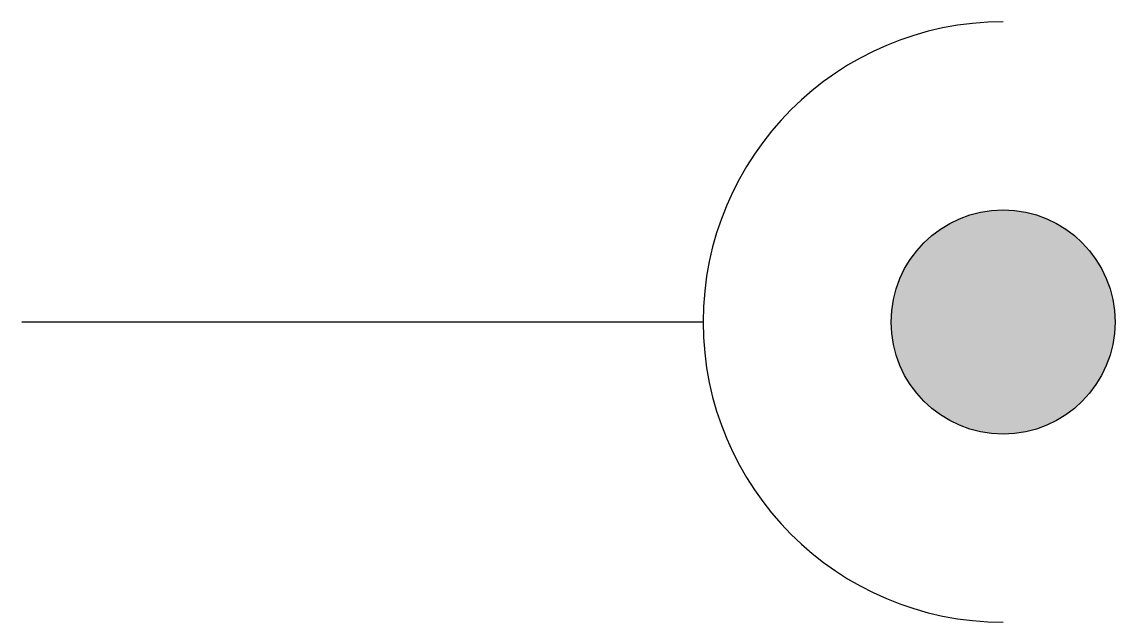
# Model space of a CAD drawing. Extents: x 0 to 3.42, y -0.94 to 0.94.
import ezdxf

# ---------------------------------------------------------------- set-up
doc = ezdxf.new("R2010")
doc.units = 0
doc.layers.get('0').update_dxf_attribs({"lineweight": 25})

msp = doc.modelspace()

# ---------------------------------------------------------------- hatches: boundary and pattern name
h = msp.add_hatch(color=256)
h.dxf.hatch_style = 1
edge = h.paths.add_edge_path()
edge.add_arc((3.0666, 0), 0.35, 0, 360)

# ---------------------------------------------------------------- linework, layer by layer
msp.add_line((2.1291, 0), (0, 0))
msp.add_circle((3.0666, 0), 0.35)
msp.add_arc((3.0666, 0), 0.9375, 90, 270)

doc.saveas('drawing.dxf')
